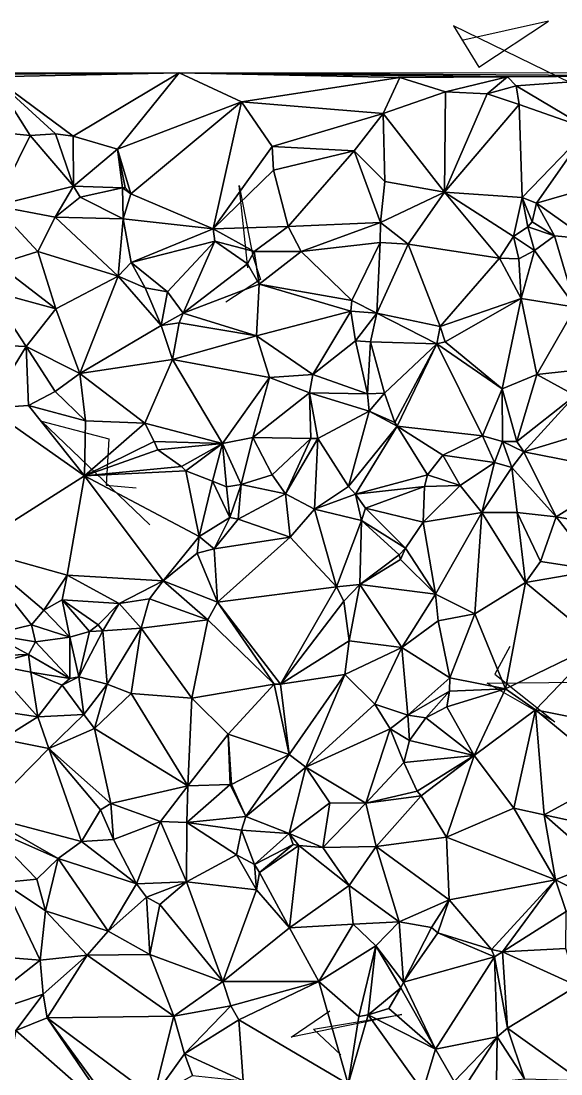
# Model space of a CAD drawing. Header units: metres. Extents: x -15 to 15, y -15.2 to 15.7.
# Drawn here: x -0.3 to 7.42, y 0.67 to 15.73 of the extents above; entities that cross this region are included whole.
import ezdxf

# ---------------------------------------------------------------- set-up
doc = ezdxf.new("R2010")
doc.units = ezdxf.units.M
doc.layers.add('CRACKS', color=1, linetype='Continuous')
doc.layers.add('STREET_MESH', color=7, linetype='Continuous')

msp = doc.modelspace()

# ---------------------------------------------------------------- linework, layer by layer
at = {"layer": 'CRACKS'}
for points in [[(7.753, 14.751, 0.1), (5.886, 15.658, 0.1), (6.246, 15.066, 0.1), (7.243, 15.727, 0.1), (6.002, 15.447, 0.1)], [(2.946, 12.197, 0.1), (2.823, 13.375, 0.1), (3.015, 12.365, 0.1), (3.128, 12.033, 0.1), (2.633, 11.709, 0.1)], [(1.545, 8.527, 0.1), (-0.001, 10.009, 0.1), (0.959, 9.756, 0.1), (0.923, 9.093, 0.1), (1.349, 9.053, 0.1)], [(6.687, 6.785, 0.1), (6.476, 6.389, 0.1), (7.33, 5.71, 0.1), (6.367, 6.259, 0.1), (7.689, 6.277, 0.1)], [(4.275, 0.949, 0.1), (3.885, 1.313, 0.1), (5.145, 1.523, 0.1), (3.564, 1.202, 0.1), (4.117, 1.577, 0.1)]]:
    msp.add_polyline3d(points, dxfattribs=at)
at = {"layer": 'STREET_MESH'}
for points in [[(-14.616, 14.98), (-6.961, 14.92), (1.963, 14.988)], [(-6.961, 14.92), (-0.7, 14.928), (1.963, 14.988)], [(-1.608, 14.233), (-0.165, 14.089), (-0.7, 14.928)], [(-0.7, 14.928), (0.451, 14.08), (1.963, 14.988)], [(0.196, 14.114), (0.451, 14.08), (-0.7, 14.928)], [(-0.165, 14.089), (0.196, 14.114), (-0.7, 14.928)], [(0.451, 14.08), (1.082, 13.895), (1.963, 14.988)], [(1.082, 13.895), (2.853, 14.572), (1.963, 14.988)], [(8.753, 14.945), (13.935, 14.98), (1.963, 14.988)], [(6.655, 14.93), (8.753, 14.945), (1.963, 14.988)], [(2.853, 14.572), (5.117, 14.921), (1.963, 14.988)], [(5.117, 14.921), (6.655, 14.93), (1.963, 14.988)], [(4.88, 14.407), (5.117, 14.921), (2.853, 14.572)], [(5.117, 14.921), (4.88, 14.407), (5.771, 14.714)], [(6.655, 14.93), (5.117, 14.921), (5.771, 14.714)], [(6.367, 14.689), (6.655, 14.93), (5.771, 14.714)], [(6.367, 14.689), (6.781, 14.802), (6.655, 14.93)], [(6.655, 14.93), (6.781, 14.802), (8.753, 14.945)], [(6.781, 14.802), (7.811, 14.187), (8.753, 14.945)], [(6.367, 14.689), (6.822, 14.532), (6.781, 14.802)], [(6.781, 14.802), (6.822, 14.532), (7.811, 14.187)], [(4.88, 14.407), (5.756, 13.279), (5.771, 14.714)], [(5.756, 13.279), (6.367, 14.689), (5.771, 14.714)], [(6.822, 14.532), (6.367, 14.689), (5.756, 13.279)], [(1.082, 13.895), (1.275, 13.257), (2.853, 14.572)], [(1.275, 13.257), (2.451, 12.755), (2.853, 14.572)], [(2.451, 12.755), (3.295, 13.936), (2.853, 14.572)], [(3.295, 13.936), (4.88, 14.407), (2.853, 14.572)], [(6.864, 13.204), (6.822, 14.532), (5.756, 13.279)], [(6.822, 14.532), (6.864, 13.204), (7.811, 14.187)], [(3.295, 13.936), (4.464, 13.872), (4.88, 14.407)], [(4.88, 14.407), (4.464, 13.872), (4.902, 13.433)], [(4.88, 14.407), (4.902, 13.433), (5.756, 13.279)], [(-0.165, 14.089), (-1.608, 14.233), (-0.667, 13.087)], [(6.864, 13.204), (7.07, 13.125), (7.811, 14.187)], [(7.07, 13.125), (8.423, 13.515), (7.811, 14.187)], [(0.455, 13.368), (-0.165, 14.089), (-0.667, 13.087)], [(0.455, 13.368), (0.196, 14.114), (-0.165, 14.089)], [(0.196, 14.114), (0.455, 13.368), (0.451, 14.08)], [(0.455, 13.368), (1.082, 13.895), (0.451, 14.08)], [(0.455, 13.368), (1.154, 13.344), (1.082, 13.895)], [(1.154, 13.344), (1.193, 13.349), (1.082, 13.895)], [(1.193, 13.349), (1.275, 13.257), (1.082, 13.895)], [(3.295, 13.936), (2.451, 12.755), (3.31, 13.597)], [(4.464, 13.872), (3.295, 13.936), (3.31, 13.597)], [(3.521, 12.788), (4.464, 13.872), (3.31, 13.597)], [(4.464, 13.872), (3.521, 12.788), (4.842, 12.845)], [(4.464, 13.872), (4.842, 12.845), (4.902, 13.433)], [(2.451, 12.755), (3.521, 12.788), (3.31, 13.597)], [(4.902, 13.433), (4.842, 12.845), (5.756, 13.279)], [(8.423, 13.515), (7.07, 13.125), (7.789, 12.615)], [(0.192, 12.925), (0.455, 13.368), (-0.667, 13.087)], [(0.55, 13.211), (0.455, 13.368), (0.192, 12.925)], [(1.154, 13.344), (0.455, 13.368), (0.55, 13.211)], [(1.154, 13.344), (0.55, 13.211), (1.163, 12.902)], [(1.275, 13.257), (1.193, 13.349), (1.154, 13.344)], [(1.275, 13.257), (1.154, 13.344), (1.163, 12.902)], [(1.275, 13.257), (1.163, 12.902), (2.451, 12.755)], [(4.842, 12.845), (5.237, 12.536), (5.756, 13.279)], [(5.237, 12.536), (6.539, 12.339), (5.756, 13.279)], [(6.539, 12.339), (6.742, 12.645), (5.756, 13.279)], [(6.742, 12.645), (6.864, 13.204), (5.756, 13.279)], [(1.163, 12.902), (0.55, 13.211), (0.192, 12.925)], [(6.742, 12.645), (6.947, 12.784), (6.864, 13.204)], [(7.009, 12.855), (7.07, 13.125), (6.864, 13.204)], [(6.947, 12.784), (7.009, 12.855), (6.864, 13.204)], [(7.07, 13.125), (7.009, 12.855), (7.326, 12.655)], [(7.07, 13.125), (7.326, 12.655), (7.789, 12.615)], [(-0.63, 12.253), (-0.057, 12.432), (-0.667, 13.087)], [(-0.057, 12.432), (0.192, 12.925), (-0.667, 13.087)], [(0.192, 12.925), (-0.057, 12.432), (1.093, 12.078)], [(1.163, 12.902), (0.192, 12.925), (1.093, 12.078)], [(1.163, 12.902), (1.093, 12.078), (1.276, 12.277)], [(2.451, 12.755), (1.163, 12.902), (1.276, 12.277)], [(3.521, 12.788), (3.707, 12.435), (4.842, 12.845)], [(4.842, 12.845), (3.707, 12.435), (4.837, 12.559)], [(4.842, 12.845), (4.837, 12.559), (5.237, 12.536)], [(7.009, 12.855), (6.947, 12.784), (7.326, 12.655)], [(2.451, 12.755), (1.276, 12.277), (2.473, 12.581)], [(3.521, 12.788), (2.451, 12.755), (3.036, 12.435)], [(3.036, 12.435), (2.451, 12.755), (2.473, 12.581)], [(3.707, 12.435), (3.521, 12.788), (3.036, 12.435)], [(6.818, 12.33), (6.742, 12.645), (6.539, 12.339)], [(7.042, 12.446), (6.947, 12.784), (6.742, 12.645)], [(6.818, 12.33), (7.042, 12.446), (6.742, 12.645)], [(6.947, 12.784), (7.042, 12.446), (7.326, 12.655)], [(7.042, 12.446), (7.628, 11.638), (7.326, 12.655)], [(7.326, 12.655), (7.628, 11.638), (7.789, 12.615)], [(1.276, 12.277), (1.799, 11.854), (2.473, 12.581)], [(1.799, 11.854), (2.021, 11.552), (2.473, 12.581)], [(2.021, 11.552), (2.939, 12.256), (2.473, 12.581)], [(2.939, 12.256), (3.036, 12.435), (2.473, 12.581)], [(3.707, 12.435), (4.431, 11.731), (4.837, 12.559)], [(4.431, 11.731), (4.79, 11.551), (4.837, 12.559)], [(4.837, 12.559), (4.79, 11.551), (5.237, 12.536)], [(4.79, 11.551), (5.692, 11.361), (5.237, 12.536)], [(5.237, 12.536), (5.692, 11.361), (6.539, 12.339)], [(-0.057, 12.432), (-0.63, 12.253), (0.204, 11.615)], [(1.093, 12.078), (-0.057, 12.432), (0.204, 11.615)], [(2.939, 12.256), (3.109, 11.967), (3.036, 12.435)], [(3.109, 11.967), (3.707, 12.435), (3.036, 12.435)], [(3.707, 12.435), (3.109, 11.967), (4.431, 11.731)], [(7.042, 12.446), (6.818, 12.33), (6.853, 11.761)], [(7.628, 11.638), (7.042, 12.446), (6.853, 11.761)], [(-0.63, 12.253), (-0.746, 11.871), (0.204, 11.615)], [(1.093, 12.078), (1.479, 11.915), (1.276, 12.277)], [(1.479, 11.915), (1.799, 11.854), (1.276, 12.277)], [(3.109, 11.967), (2.939, 12.256), (2.021, 11.552)], [(5.692, 11.361), (6.853, 11.761), (6.539, 12.339)], [(6.853, 11.761), (6.818, 12.33), (6.539, 12.339)], [(0.547, 10.687), (1.093, 12.078), (0.204, 11.615)], [(1.093, 12.078), (0.547, 10.687), (1.707, 11.375)], [(1.479, 11.915), (1.093, 12.078), (1.707, 11.375)], [(1.799, 11.854), (1.479, 11.915), (1.707, 11.375)], [(3.109, 11.967), (2.021, 11.552), (3.069, 11.227)], [(3.109, 11.967), (3.069, 11.227), (4.416, 11.581)], [(4.431, 11.731), (3.109, 11.967), (4.416, 11.581)], [(-0.746, 11.871), (-0.984, 11.109), (-0.222, 11.075)], [(-0.746, 11.871), (-0.222, 11.075), (0.204, 11.615)], [(2.021, 11.552), (1.799, 11.854), (1.707, 11.375)], [(6.853, 11.761), (5.692, 11.361), (5.765, 11.14)], [(6.578, 10.471), (6.853, 11.761), (5.765, 11.14)], [(7.074, 10.674), (6.853, 11.761), (6.578, 10.471)], [(7.074, 10.674), (7.628, 11.638), (6.853, 11.761)], [(-0.222, 11.075), (0.547, 10.687), (0.204, 11.615)], [(4.79, 11.551), (4.431, 11.731), (4.416, 11.581)], [(7.074, 10.674), (7.55, 10.726), (7.628, 11.638)], [(1.964, 11.413), (2.021, 11.552), (1.707, 11.375)], [(2.021, 11.552), (1.964, 11.413), (3.069, 11.227)], [(3.069, 11.227), (3.876, 10.674), (4.416, 11.581)], [(3.876, 10.674), (4.486, 11.156), (4.416, 11.581)], [(4.486, 11.156), (4.79, 11.551), (4.416, 11.581)], [(4.79, 11.551), (4.486, 11.156), (4.697, 11.142)], [(5.645, 11.112), (4.79, 11.551), (4.697, 11.142)], [(5.645, 11.112), (5.692, 11.361), (4.79, 11.551)], [(0.547, 10.687), (1.868, 10.888), (1.707, 11.375)], [(1.868, 10.888), (1.964, 11.413), (1.707, 11.375)], [(1.964, 11.413), (1.868, 10.888), (3.069, 11.227)], [(5.692, 11.361), (5.645, 11.112), (5.765, 11.14)], [(1.868, 10.888), (3.255, 10.631), (3.069, 11.227)], [(3.255, 10.631), (3.876, 10.674), (3.069, 11.227)], [(4.486, 11.156), (3.876, 10.674), (4.656, 10.4)], [(4.486, 11.156), (4.656, 10.4), (4.697, 11.142)], [(4.656, 10.4), (4.898, 10.407), (4.697, 11.142)], [(4.898, 10.407), (5.645, 11.112), (4.697, 11.142)], [(5.645, 11.112), (6.578, 10.471), (5.765, 11.14)], [(-0.984, 11.109), (-0.764, 10.194), (-0.222, 11.075)], [(-0.764, 10.194), (-0.187, 10.232), (-0.222, 11.075)], [(-0.222, 11.075), (0.193, 10.432), (0.547, 10.687)], [(-0.187, 10.232), (0.193, 10.432), (-0.222, 11.075)], [(5.048, 9.987), (5.645, 11.112), (4.898, 10.407)], [(5.645, 11.112), (5.048, 9.987), (5.08, 9.935)], [(6.3, 9.798), (5.645, 11.112), (5.08, 9.935)], [(5.645, 11.112), (6.3, 9.798), (6.578, 10.471)], [(1.472, 9.978), (1.868, 10.888), (0.547, 10.687)], [(1.868, 10.888), (1.472, 9.978), (2.584, 9.689)], [(3.255, 10.631), (1.868, 10.888), (2.584, 9.689)], [(7.55, 10.726), (7.074, 10.674), (7.624, 10.375)], [(0.193, 10.432), (0.626, 10.013), (0.547, 10.687)], [(0.626, 10.013), (1.472, 9.978), (0.547, 10.687)], [(3.018, 9.774), (3.255, 10.631), (2.584, 9.689)], [(3.255, 10.631), (3.018, 9.774), (3.828, 10.411)], [(3.876, 10.674), (3.255, 10.631), (3.828, 10.411)], [(4.656, 10.4), (3.876, 10.674), (3.828, 10.411)], [(6.788, 9.718), (7.074, 10.674), (6.578, 10.471)], [(7.074, 10.674), (6.788, 9.718), (7.624, 10.375)], [(0.193, 10.432), (-0.187, 10.232), (0.626, 10.013)], [(3.018, 9.774), (3.845, 9.759), (3.828, 10.411)], [(4.656, 10.4), (3.828, 10.411), (4.68, 10.15)], [(3.828, 10.411), (3.945, 9.758), (4.68, 10.15)], [(3.845, 9.759), (3.945, 9.758), (3.828, 10.411)], [(4.898, 10.407), (4.656, 10.4), (4.68, 10.15)], [(5.048, 9.987), (4.898, 10.407), (4.68, 10.15)], [(6.3, 9.798), (6.585, 9.715), (6.578, 10.471)], [(6.585, 9.715), (6.788, 9.718), (6.578, 10.471)], [(6.788, 9.718), (6.888, 9.57), (7.624, 10.375)], [(7.624, 10.375), (6.888, 9.57), (8.16, 9.953)], [(-0.764, 10.194), (-1.017, 8.193), (0.61, 9.226)], [(-0.187, 10.232), (-0.764, 10.194), (0.61, 9.226)], [(0.626, 10.013), (-0.187, 10.232), (0.61, 9.226)], [(3.945, 9.758), (4.386, 9.073), (4.68, 10.15)], [(4.386, 9.073), (5.08, 9.935), (4.68, 10.15)], [(5.08, 9.935), (5.048, 9.987), (4.68, 10.15)], [(1.472, 9.978), (0.626, 10.013), (0.61, 9.226)], [(1.606, 9.718), (1.472, 9.978), (0.61, 9.226)], [(1.472, 9.978), (1.606, 9.718), (2.584, 9.689)], [(4.386, 9.073), (4.486, 8.964), (5.08, 9.935)], [(4.486, 8.964), (5.514, 9.238), (5.08, 9.935)], [(5.08, 9.935), (5.514, 9.238), (5.73, 9.52)], [(6.3, 9.798), (5.08, 9.935), (5.73, 9.52)], [(6.888, 9.57), (8.371, 9.277), (8.16, 9.953)], [(6.469, 9.417), (6.3, 9.798), (5.73, 9.52)], [(6.585, 9.715), (6.3, 9.798), (6.469, 9.417)], [(1.659, 9.598), (1.606, 9.718), (0.61, 9.226)], [(1.606, 9.718), (1.659, 9.598), (2.584, 9.689)], [(1.659, 9.598), (1.999, 9.358), (2.584, 9.689)], [(1.999, 9.358), (2.06, 9.295), (2.584, 9.689)], [(2.06, 9.295), (2.441, 9.148), (2.584, 9.689)], [(2.441, 9.148), (2.64, 9.067), (2.584, 9.689)], [(2.848, 9.102), (3.018, 9.774), (2.584, 9.689)], [(2.64, 9.067), (2.848, 9.102), (2.584, 9.689)], [(3.018, 9.774), (2.848, 9.102), (3.291, 9.24)], [(3.845, 9.759), (3.018, 9.774), (3.291, 9.24)], [(3.483, 8.967), (3.845, 9.759), (3.291, 9.24)], [(3.845, 9.759), (3.483, 8.967), (3.945, 9.758)], [(3.945, 9.758), (3.483, 8.967), (3.898, 8.747)], [(4.386, 9.073), (3.945, 9.758), (3.898, 8.747)], [(6.585, 9.715), (6.469, 9.417), (6.718, 9.343)], [(6.788, 9.718), (6.585, 9.715), (6.888, 9.57)], [(6.888, 9.57), (6.585, 9.715), (6.718, 9.343)], [(1.999, 9.358), (1.659, 9.598), (0.61, 9.226)], [(5.514, 9.238), (5.981, 9.086), (5.73, 9.52)], [(5.981, 9.086), (6.469, 9.417), (5.73, 9.52)], [(7.35, 8.637), (6.888, 9.57), (6.718, 9.343)], [(6.888, 9.57), (7.35, 8.637), (8.371, 9.277)], [(2.06, 9.295), (1.999, 9.358), (0.61, 9.226)], [(6.469, 9.417), (5.981, 9.086), (6.288, 8.701)], [(6.718, 9.343), (6.469, 9.417), (6.288, 8.701)], [(6.795, 8.702), (6.718, 9.343), (6.288, 8.701)], [(6.795, 8.702), (7.35, 8.637), (6.718, 9.343)], [(-1.017, 8.193), (0.365, 7.806), (0.61, 9.226)], [(0.365, 7.806), (1.735, 7.726), (0.61, 9.226)], [(2.252, 8.358), (2.06, 9.295), (0.61, 9.226)], [(1.735, 7.726), (2.252, 8.358), (0.61, 9.226)], [(2.252, 8.358), (2.441, 9.148), (2.06, 9.295)], [(2.848, 9.102), (3.483, 8.967), (3.291, 9.24)], [(5.514, 9.238), (4.486, 8.964), (5.47, 9.074)], [(5.514, 9.238), (5.47, 9.074), (5.981, 9.086)], [(7.35, 8.637), (8.4, 8.456), (8.371, 9.277)], [(2.441, 9.148), (2.252, 8.358), (2.688, 8.628)], [(2.64, 9.067), (2.441, 9.148), (2.688, 8.628)], [(2.848, 9.102), (2.64, 9.067), (2.688, 8.628)], [(2.805, 8.606), (2.848, 9.102), (2.688, 8.628)], [(3.483, 8.967), (2.848, 9.102), (2.805, 8.606)], [(4.486, 8.964), (4.386, 9.073), (3.898, 8.747)], [(5.47, 9.074), (4.486, 8.964), (4.625, 8.761)], [(5.45, 8.561), (5.47, 9.074), (4.625, 8.761)], [(5.981, 9.086), (5.45, 8.561), (6.288, 8.701)], [(5.47, 9.074), (5.45, 8.561), (5.981, 9.086)], [(3.483, 8.967), (2.805, 8.606), (3.549, 8.35)], [(3.483, 8.967), (3.549, 8.35), (3.898, 8.747)], [(4.568, 8.585), (4.486, 8.964), (3.898, 8.747)], [(4.486, 8.964), (4.568, 8.585), (4.625, 8.761)], [(3.549, 8.35), (4.213, 7.637), (3.898, 8.747)], [(4.213, 7.637), (4.568, 8.585), (3.898, 8.747)], [(4.568, 8.585), (5.197, 8.191), (4.625, 8.761)], [(5.197, 8.191), (5.45, 8.561), (4.625, 8.761)], [(2.688, 8.628), (2.252, 8.358), (2.462, 8.18)], [(2.805, 8.606), (2.688, 8.628), (2.462, 8.18)], [(3.549, 8.35), (2.805, 8.606), (2.462, 8.18)], [(4.545, 7.673), (4.568, 8.585), (4.213, 7.637)], [(4.545, 7.673), (5.11, 8.095), (4.568, 8.585)], [(5.11, 8.095), (5.197, 8.191), (4.568, 8.585)], [(5.45, 8.561), (5.627, 7.534), (6.288, 8.701)], [(5.627, 7.534), (6.188, 7.254), (6.288, 8.701)], [(6.288, 8.701), (6.188, 7.254), (6.914, 7.699)], [(6.795, 8.702), (6.288, 8.701), (6.914, 7.699)], [(6.795, 8.702), (6.914, 7.699), (7.126, 8.001)], [(7.35, 8.637), (6.795, 8.702), (7.126, 8.001)], [(7.937, 7.879), (7.35, 8.637), (7.126, 8.001)], [(8.4, 8.456), (7.35, 8.637), (7.937, 7.879)], [(5.45, 8.561), (5.197, 8.191), (5.627, 7.534)], [(1.735, 7.726), (2.222, 8.121), (2.252, 8.358)], [(2.252, 8.358), (2.222, 8.121), (2.462, 8.18)], [(2.514, 7.419), (3.549, 8.35), (2.462, 8.18)], [(3.549, 8.35), (2.514, 7.419), (4.213, 7.637)], [(-1.017, 8.193), (-0.147, 7.094), (0.032, 7.304)], [(0.365, 7.806), (-1.017, 8.193), (0.032, 7.304)], [(-1.017, 8.193), (-0.718, 6.956), (-0.147, 7.094)], [(2.222, 8.121), (2.514, 7.419), (2.462, 8.18)], [(5.197, 8.191), (5.11, 8.095), (5.127, 8.028)], [(5.627, 7.534), (5.197, 8.191), (5.127, 8.028)], [(2.222, 8.121), (1.735, 7.726), (2.514, 7.419)], [(5.11, 8.095), (4.545, 7.673), (5.127, 8.028)], [(4.545, 7.673), (5.627, 7.534), (5.127, 8.028)], [(6.914, 7.699), (7.937, 7.879), (7.126, 8.001)], [(7.966, 6.828), (7.937, 7.879), (6.914, 7.699)], [(0.29, 7.452), (0.365, 7.806), (0.032, 7.304)], [(0.365, 7.806), (0.29, 7.452), (1.107, 7.402)], [(1.735, 7.726), (0.365, 7.806), (1.107, 7.402)], [(1.542, 7.468), (1.735, 7.726), (1.107, 7.402)], [(1.542, 7.468), (2.376, 7.165), (1.735, 7.726)], [(1.735, 7.726), (2.376, 7.165), (2.514, 7.419)], [(6.188, 7.254), (6.626, 6.179), (6.914, 7.699)], [(6.626, 6.179), (7.966, 6.828), (6.914, 7.699)], [(2.514, 7.419), (3.412, 6.248), (4.213, 7.637)], [(3.412, 6.248), (4.316, 7.435), (4.213, 7.637)], [(4.316, 7.435), (4.545, 7.673), (4.213, 7.637)], [(4.545, 7.673), (4.316, 7.435), (4.393, 6.868)], [(5.144, 6.771), (4.545, 7.673), (4.393, 6.868)], [(5.627, 7.534), (4.545, 7.673), (5.144, 6.771)], [(5.627, 7.534), (5.144, 6.771), (5.667, 7.15)], [(6.188, 7.254), (5.627, 7.534), (5.667, 7.15)], [(0.401, 6.92), (0.29, 7.452), (0.032, 7.304)], [(0.29, 7.452), (0.401, 6.92), (0.682, 6.999)], [(0.29, 7.452), (0.807, 7.097), (1.107, 7.402)], [(0.807, 7.097), (0.29, 7.452), (0.682, 6.999)], [(0.807, 7.097), (0.872, 7.009), (1.107, 7.402)], [(0.872, 7.009), (1.421, 7.049), (1.107, 7.402)], [(1.421, 7.049), (1.542, 7.468), (1.107, 7.402)], [(2.376, 7.165), (1.542, 7.468), (1.421, 7.049)], [(2.514, 7.419), (2.376, 7.165), (3.323, 6.245)], [(3.412, 6.248), (2.514, 7.419), (3.323, 6.245)], [(4.316, 7.435), (3.412, 6.248), (4.393, 6.868)], [(-0.147, 7.094), (0.401, 6.92), (0.032, 7.304)], [(6.188, 7.254), (5.667, 7.15), (5.83, 6.337)], [(6.626, 6.179), (6.188, 7.254), (5.83, 6.337)], [(-0.147, 7.094), (-0.718, 6.956), (-0.091, 6.854)], [(0.401, 6.92), (-0.147, 7.094), (-0.091, 6.854)], [(0.872, 7.009), (0.807, 7.097), (0.682, 6.999)], [(2.146, 6.049), (2.376, 7.165), (1.421, 7.049)], [(2.376, 7.165), (2.146, 6.049), (3.323, 6.245)], [(5.667, 7.15), (5.144, 6.771), (5.83, 6.337)], [(-0.79, 6.651), (-0.188, 6.67), (-0.718, 6.956)], [(-0.718, 6.956), (-0.188, 6.67), (-0.091, 6.854)], [(0.401, 6.92), (0.528, 6.352), (0.682, 6.999)], [(0.528, 6.352), (0.872, 7.009), (0.682, 6.999)], [(0.934, 6.247), (0.872, 7.009), (0.528, 6.352)], [(0.872, 7.009), (0.934, 6.247), (1.421, 7.049)], [(0.934, 6.247), (1.279, 6.114), (1.421, 7.049)], [(1.279, 6.114), (2.146, 6.049), (1.421, 7.049)], [(-0.188, 6.67), (0.4, 6.329), (-0.091, 6.854)], [(0.4, 6.329), (0.401, 6.92), (-0.091, 6.854)], [(0.4, 6.329), (0.528, 6.352), (0.401, 6.92)], [(3.412, 6.248), (4.333, 6.387), (4.393, 6.868)], [(4.333, 6.387), (5.144, 6.771), (4.393, 6.868)], [(6.626, 6.179), (7.057, 5.88), (7.966, 6.828)], [(7.057, 5.88), (8.562, 5.581), (7.966, 6.828)], [(-0.188, 6.67), (-0.79, 6.651), (-0.726, 6.53)], [(-0.155, 6.418), (-0.188, 6.67), (-0.726, 6.53)], [(0.4, 6.329), (-0.188, 6.67), (-0.155, 6.418)], [(4.333, 6.387), (4.758, 5.96), (5.144, 6.771)], [(4.758, 5.96), (5.23, 5.802), (5.144, 6.771)], [(5.144, 6.771), (5.23, 5.802), (5.83, 6.337)], [(-1.081, 5.933), (-0.056, 5.78), (-0.726, 6.53)], [(-0.056, 5.78), (-0.155, 6.418), (-0.726, 6.53)], [(-0.056, 5.78), (0.292, 6.231), (-0.155, 6.418)], [(0.292, 6.231), (0.4, 6.329), (-0.155, 6.418)], [(0.4, 6.329), (0.292, 6.231), (0.528, 6.352)], [(0.292, 6.231), (0.603, 5.811), (0.528, 6.352)], [(0.603, 5.811), (0.934, 6.247), (0.528, 6.352)], [(3.412, 6.248), (3.535, 5.24), (4.333, 6.387)], [(4.333, 6.387), (3.535, 5.24), (3.776, 5.061)], [(4.758, 5.96), (4.333, 6.387), (3.776, 5.061)], [(5.23, 5.802), (5.827, 6.147), (5.83, 6.337)], [(5.827, 6.147), (6.626, 6.179), (5.83, 6.337)], [(0.603, 5.811), (0.292, 6.231), (-0.056, 5.78)], [(0.934, 6.247), (0.603, 5.811), (0.754, 5.613)], [(1.279, 6.114), (0.934, 6.247), (0.754, 5.613)], [(2.146, 6.049), (2.662, 5.533), (3.323, 6.245)], [(2.662, 5.533), (3.535, 5.24), (3.323, 6.245)], [(3.535, 5.24), (3.412, 6.248), (3.323, 6.245)], [(6.626, 6.179), (5.827, 6.147), (5.789, 5.921)], [(6.177, 5.227), (6.626, 6.179), (5.789, 5.921)], [(7.057, 5.88), (6.626, 6.179), (6.177, 5.227)], [(2.09, 4.791), (1.279, 6.114), (0.754, 5.613)], [(1.279, 6.114), (2.09, 4.791), (2.146, 6.049)], [(2.09, 4.791), (2.662, 5.533), (2.146, 6.049)], [(5.23, 5.802), (5.487, 5.766), (5.827, 6.147)], [(5.827, 6.147), (5.487, 5.766), (5.789, 5.921)], [(-0.056, 5.78), (-1.081, 5.933), (-0.566, 5.462)], [(4.981, 5.607), (4.758, 5.96), (3.776, 5.061)], [(5.23, 5.802), (4.758, 5.96), (4.981, 5.607)], [(5.487, 5.766), (6.177, 5.227), (5.789, 5.921)], [(7.057, 5.88), (6.177, 5.227), (6.748, 4.475)], [(7.18, 4.378), (7.057, 5.88), (6.748, 4.475)], [(7.057, 5.88), (8.198, 4.938), (8.562, 5.581)], [(8.198, 4.938), (7.057, 5.88), (7.18, 4.378)], [(0.104, 5.325), (-0.056, 5.78), (-0.566, 5.462)], [(0.104, 5.325), (0.603, 5.811), (-0.056, 5.78)], [(0.603, 5.811), (0.104, 5.325), (0.754, 5.613)], [(5.254, 5.442), (5.23, 5.802), (4.981, 5.607)], [(5.487, 5.766), (5.23, 5.802), (5.254, 5.442)], [(6.177, 5.227), (5.487, 5.766), (5.254, 5.442)], [(0.754, 5.613), (0.104, 5.325), (0.988, 4.543)], [(2.09, 4.791), (0.754, 5.613), (0.988, 4.543)], [(4.631, 4.546), (4.981, 5.607), (3.776, 5.061)], [(4.631, 4.546), (5.172, 5.129), (4.981, 5.607)], [(5.172, 5.129), (5.254, 5.442), (4.981, 5.607)], [(0.104, 5.325), (-0.566, 5.462), (-0.841, 4.369)], [(2.09, 4.791), (2.693, 4.813), (2.662, 5.533)], [(2.662, 5.533), (2.711, 4.81), (3.535, 5.24)], [(2.693, 4.813), (2.711, 4.81), (2.662, 5.533)], [(5.172, 5.129), (6.177, 5.227), (5.254, 5.442)], [(0.57, 3.998), (0.104, 5.325), (-0.841, 4.369)], [(0.841, 4.45), (0.104, 5.325), (0.57, 3.998)], [(0.104, 5.325), (0.841, 4.45), (0.988, 4.543)], [(2.711, 4.81), (2.916, 4.356), (3.535, 5.24)], [(3.535, 5.24), (2.916, 4.356), (3.776, 5.061)], [(5.172, 5.129), (4.631, 4.546), (5.363, 4.718)], [(6.177, 5.227), (5.172, 5.129), (5.363, 4.718)], [(5.423, 4.65), (6.177, 5.227), (5.363, 4.718)], [(5.423, 4.65), (5.782, 4.058), (6.177, 5.227)], [(6.177, 5.227), (5.782, 4.058), (6.748, 4.475)], [(2.916, 4.356), (3.536, 4.114), (3.776, 5.061)], [(3.536, 4.114), (4.118, 4.549), (3.776, 5.061)], [(4.118, 4.549), (4.631, 4.546), (3.776, 5.061)], [(7.986, 4.202), (8.198, 4.938), (7.18, 4.378)], [(1.699, 4.281), (2.09, 4.791), (0.988, 4.543)], [(2.09, 4.791), (1.699, 4.281), (2.074, 4.269)], [(2.916, 4.356), (2.693, 4.813), (2.074, 4.269)], [(2.693, 4.813), (2.09, 4.791), (2.074, 4.269)], [(2.711, 4.81), (2.693, 4.813), (2.916, 4.356)], [(4.631, 4.546), (5.423, 4.65), (5.363, 4.718)], [(0.841, 4.45), (1.028, 4.028), (0.988, 4.543)], [(1.028, 4.028), (1.699, 4.281), (0.988, 4.543)], [(4.118, 4.549), (3.536, 4.114), (4.019, 3.91)], [(4.118, 4.549), (4.019, 3.91), (4.631, 4.546)], [(4.631, 4.546), (4.019, 3.91), (4.779, 3.925)], [(5.423, 4.65), (4.631, 4.546), (4.779, 3.925)], [(5.782, 4.058), (5.423, 4.65), (4.779, 3.925)], [(-0.802, 4.21), (0.235, 3.754), (-0.841, 4.369)], [(0.235, 3.754), (0.57, 3.998), (-0.841, 4.369)], [(1.028, 4.028), (0.841, 4.45), (0.57, 3.998)], [(5.782, 4.058), (7.341, 3.451), (6.748, 4.475)], [(7.341, 3.451), (7.18, 4.378), (6.748, 4.475)], [(7.18, 4.378), (7.341, 3.451), (7.956, 3.699)], [(7.986, 4.202), (7.18, 4.378), (7.956, 3.699)], [(1.352, 3.394), (1.699, 4.281), (1.028, 4.028)], [(1.699, 4.281), (1.352, 3.394), (2.071, 3.421)], [(1.699, 4.281), (2.071, 3.421), (2.074, 4.269)], [(2.071, 3.421), (2.783, 3.808), (2.074, 4.269)], [(2.856, 4.16), (2.916, 4.356), (2.074, 4.269)], [(2.783, 3.808), (2.856, 4.16), (2.074, 4.269)], [(2.916, 4.356), (2.856, 4.16), (3.536, 4.114)], [(-0.071, 3.459), (-0.802, 4.21), (-0.552, 3.413)], [(0.235, 3.754), (-0.802, 4.21), (-0.071, 3.459)], [(2.856, 4.16), (2.783, 3.808), (3.041, 3.67)], [(3.536, 4.114), (2.856, 4.16), (3.041, 3.67)], [(3.594, 3.956), (3.536, 4.114), (3.041, 3.67)], [(4.019, 3.91), (3.536, 4.114), (3.676, 3.94)], [(3.536, 4.114), (3.594, 3.956), (3.676, 3.94)], [(0.235, 3.754), (1.352, 3.394), (0.57, 3.998)], [(1.352, 3.394), (1.028, 4.028), (0.57, 3.998)], [(3.11, 3.553), (3.594, 3.956), (3.041, 3.67)], [(3.594, 3.956), (3.11, 3.553), (3.676, 3.94)], [(3.676, 3.94), (3.11, 3.553), (3.541, 2.763)], [(4.395, 3.367), (3.676, 3.94), (3.541, 2.763)], [(4.395, 3.367), (4.019, 3.91), (3.676, 3.94)], [(4.019, 3.91), (4.395, 3.367), (4.779, 3.925)], [(4.395, 3.367), (5.107, 2.849), (4.779, 3.925)], [(5.782, 4.058), (4.779, 3.925), (5.824, 3.161)], [(4.779, 3.925), (5.107, 2.849), (5.824, 3.161)], [(7.341, 3.451), (5.782, 4.058), (5.824, 3.161)], [(2.783, 3.808), (2.071, 3.421), (3.068, 3.308)], [(2.783, 3.808), (3.068, 3.308), (3.041, 3.67)], [(0.054, 3.007), (0.235, 3.754), (-0.071, 3.459)], [(0.235, 3.754), (0.054, 3.007), (0.948, 2.717)], [(1.352, 3.394), (0.235, 3.754), (0.948, 2.717)], [(3.068, 3.308), (3.11, 3.553), (3.041, 3.67)], [(7.341, 3.451), (7.88, 3.178), (7.956, 3.699)], [(3.11, 3.553), (3.068, 3.308), (3.541, 2.763)], [(-0.552, 3.413), (-1.735, 2.437), (-0.02, 2.299)], [(0.054, 3.007), (-0.071, 3.459), (-0.552, 3.413)], [(0.054, 3.007), (-0.552, 3.413), (-0.02, 2.299)], [(1.352, 3.394), (0.948, 2.717), (1.495, 3.2)], [(2.071, 3.421), (1.352, 3.394), (1.495, 3.2)], [(1.69, 3.097), (2.071, 3.421), (1.495, 3.2)], [(2.071, 3.421), (1.69, 3.097), (2.586, 1.994)], [(3.068, 3.308), (2.071, 3.421), (2.586, 1.994)], [(4.452, 2.817), (4.395, 3.367), (3.541, 2.763)], [(4.395, 3.367), (4.452, 2.817), (5.107, 2.849)], [(6.427, 2.451), (7.341, 3.451), (5.824, 3.161)], [(7.341, 3.451), (6.427, 2.451), (6.583, 2.418)], [(7.494, 2.997), (7.341, 3.451), (6.583, 2.418)], [(7.494, 2.997), (7.88, 3.178), (7.341, 3.451)], [(0.948, 2.717), (1.545, 2.384), (1.495, 3.2)], [(1.545, 2.384), (1.69, 3.097), (1.495, 3.2)], [(3.068, 3.308), (2.586, 1.994), (3.541, 2.763)], [(5.107, 2.849), (5.568, 2.768), (5.824, 3.161)], [(5.568, 2.768), (5.66, 2.692), (5.824, 3.161)], [(5.66, 2.692), (6.427, 2.451), (5.824, 3.161)], [(1.69, 3.097), (1.545, 2.384), (2.586, 1.994)], [(0.054, 3.007), (-0.02, 2.299), (0.649, 2.37)], [(0.948, 2.717), (0.054, 3.007), (0.649, 2.37)], [(7.494, 2.997), (6.583, 2.418), (7.488, 2.468)], [(1.545, 2.384), (0.948, 2.717), (0.649, 2.37)], [(2.586, 1.994), (3.962, 1.995), (3.541, 2.763)], [(3.962, 1.995), (4.452, 2.817), (3.541, 2.763)], [(4.452, 2.817), (3.962, 1.995), (4.775, 2.505)], [(5.107, 2.849), (4.452, 2.817), (4.775, 2.505)], [(5.107, 2.849), (4.775, 2.505), (5.17, 1.986)], [(5.568, 2.768), (5.107, 2.849), (5.17, 1.986)], [(5.66, 2.692), (5.568, 2.768), (5.17, 1.986)], [(5.66, 2.692), (5.17, 1.986), (6.471, 2.35)], [(6.427, 2.451), (5.66, 2.692), (6.471, 2.35)], [(-1.735, 2.437), (-1.143, 1.422), (-0.02, 2.299)], [(4.775, 2.505), (3.962, 1.995), (4.53, 1.494)], [(4.663, 1.517), (4.775, 2.505), (4.53, 1.494)], [(4.663, 1.517), (5.131, 1.905), (4.775, 2.505)], [(4.775, 2.505), (5.131, 1.905), (5.17, 1.986)], [(6.583, 2.418), (6.427, 2.451), (6.471, 2.35)], [(6.658, 1.327), (6.583, 2.418), (6.471, 2.35)], [(6.583, 2.418), (7.653, 1.934), (7.488, 2.468)], [(6.658, 1.327), (7.653, 1.934), (6.583, 2.418)], [(-1.143, 1.422), (0.019, 1.817), (-0.02, 2.299)], [(-0.02, 2.299), (0.019, 1.817), (0.649, 2.37)], [(0.019, 1.817), (0.079, 1.476), (0.649, 2.37)], [(0.079, 1.476), (1.888, 1.5), (0.649, 2.37)], [(1.888, 1.5), (1.545, 2.384), (0.649, 2.37)], [(1.545, 2.384), (1.888, 1.5), (2.586, 1.994)], [(5.17, 1.986), (5.625, 1.029), (6.471, 2.35)], [(5.625, 1.029), (6.51, 1.207), (6.471, 2.35)], [(6.51, 1.207), (6.658, 1.327), (6.471, 2.35)], [(1.888, 1.5), (2.702, 1.648), (2.586, 1.994)], [(2.702, 1.648), (3.962, 1.995), (2.586, 1.994)], [(3.962, 1.995), (2.702, 1.648), (2.816, 1.446)], [(4.38, 0.526), (3.962, 1.995), (2.816, 1.446)], [(3.962, 1.995), (4.38, 0.526), (4.53, 1.494)], [(5.131, 1.905), (5.625, 1.029), (5.17, 1.986)], [(-1.143, 1.422), (-0.368, 1.294), (0.019, 1.817)], [(0.019, 1.817), (-0.368, 1.294), (0.079, 1.476)], [(5.131, 1.905), (4.663, 1.517), (4.96, 1.611)], [(5.131, 1.905), (4.96, 1.611), (5.625, 1.029)], [(7.697, 0.58), (7.653, 1.934), (6.658, 1.327)], [(2.042, 0.964), (2.702, 1.648), (1.888, 1.5)], [(2.702, 1.648), (2.042, 0.964), (2.816, 1.446)], [(4.38, 0.526), (4.663, 1.517), (4.53, 1.494)], [(5.448, 0.429), (4.663, 1.517), (4.38, 0.526)], [(4.96, 1.611), (4.663, 1.517), (5.625, 1.029)], [(4.663, 1.517), (5.448, 0.429), (5.625, 1.029)], [(-0.368, 1.294), (1.047, 0.053), (0.079, 1.476)], [(1.597, 0.34), (1.888, 1.5), (0.079, 1.476)], [(1.047, 0.053), (1.095, 0.081), (0.079, 1.476)], [(1.095, 0.081), (1.597, 0.34), (0.079, 1.476)], [(1.597, 0.34), (2.042, 0.964), (1.888, 1.5)], [(2.042, 0.964), (2.879, 0.575), (2.816, 1.446)], [(2.879, 0.575), (4.38, 0.526), (2.816, 1.446)], [(1.047, 0.053), (-0.368, 1.294), (-0.659, -0.314)], [(5.892, 0.565), (6.51, 1.207), (5.625, 1.029)], [(5.892, 0.565), (6.043, 0.484), (6.51, 1.207)], [(6.043, 0.484), (6.5, 0.56), (6.51, 1.207)], [(6.5, 0.56), (6.899, 0.605), (6.51, 1.207)], [(6.51, 1.207), (6.899, 0.605), (6.658, 1.327)], [(6.899, 0.605), (7.697, 0.58), (6.658, 1.327)], [(2.042, 0.964), (1.597, 0.34), (2.153, 0.65)], [(2.879, 0.575), (2.042, 0.964), (2.153, 0.65)], [(5.448, 0.429), (5.892, 0.565), (5.625, 1.029)]]:
    msp.add_3dface(points, dxfattribs=at)

doc.saveas('drawing.dxf')
